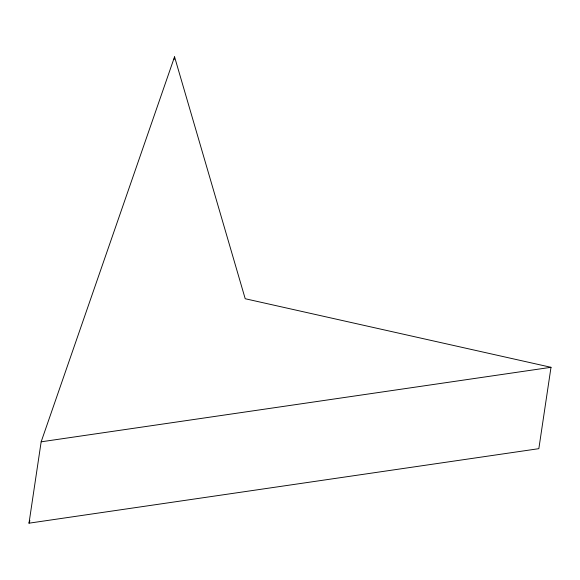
<?xml version="1.0" encoding="UTF-8"?>
<svg xmlns="http://www.w3.org/2000/svg" width="580" height="580" viewBox="0 0 580 580"><rect width="100%" height="100%" fill="white"/><g stroke="black" fill="none" stroke-linecap="round" stroke-linejoin="round"><path stroke-width="0.87" d="M29 523.182L41.158 441.815L174.558 56.818L245.21 298.736L551 367.307L538.842 448.673L29 523.182L29.892 520.615M174.159 59.501L174.558 56.818M41.158 441.815L551 367.307"/></g></svg>
